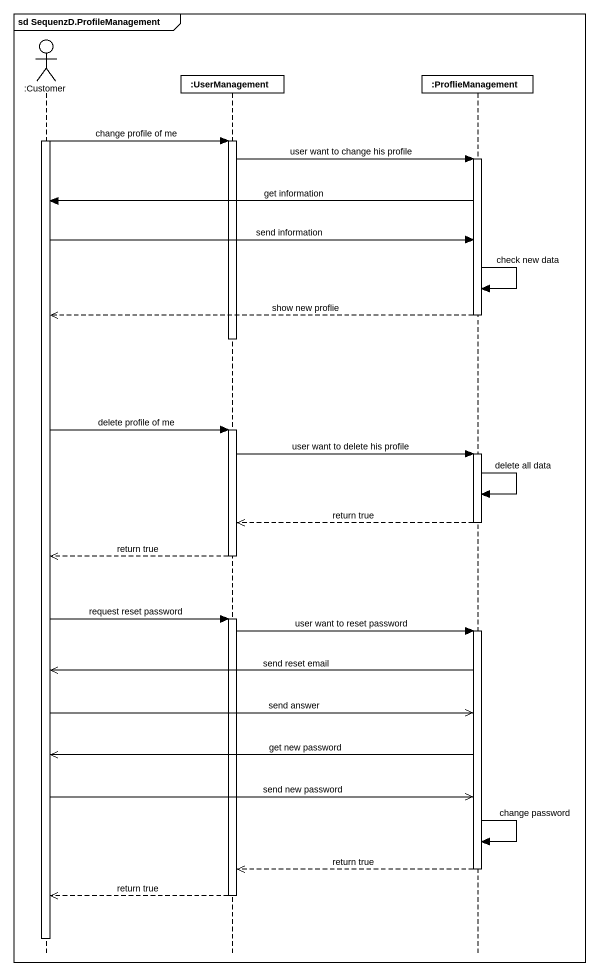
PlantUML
@startuml
mainframe sd SequenzD.ProfileManagement
hide footbox
actor ":Customer" as Customer
participant ":UserManagement" as UserManagement
participant ":ProflieManagement" as ProflieManagement

activate Customer
Customer -> UserManagement : change profile of me
activate UserManagement
UserManagement -> ProflieManagement : user want to change his profile
activate ProflieManagement
ProflieManagement -> Customer : get information
Customer -> ProflieManagement : send information
ProflieManagement -> ProflieManagement : check new data
ProflieManagement -->> Customer : show new proflie
deactivate ProflieManagement
deactivate UserManagement
Customer -> UserManagement : delete profile of me
activate UserManagement
UserManagement -> ProflieManagement : user want to delete his profile
activate ProflieManagement
ProflieManagement -> ProflieManagement : delete all data
ProflieManagement -->> UserManagement : return true
deactivate ProflieManagement
UserManagement -->> Customer : return true
deactivate UserManagement
Customer -> UserManagement : request reset password
activate UserManagement
UserManagement -> ProflieManagement : user want to reset password
activate ProflieManagement
ProflieManagement ->> Customer : send reset email
Customer ->> ProflieManagement : send answer
ProflieManagement ->> Customer : get new password
Customer ->> ProflieManagement : send new password
ProflieManagement -> ProflieManagement : change password
ProflieManagement -->> UserManagement : return true
deactivate ProflieManagement
UserManagement -->> Customer : return true
deactivate UserManagement
deactivate Customer
@enduml
